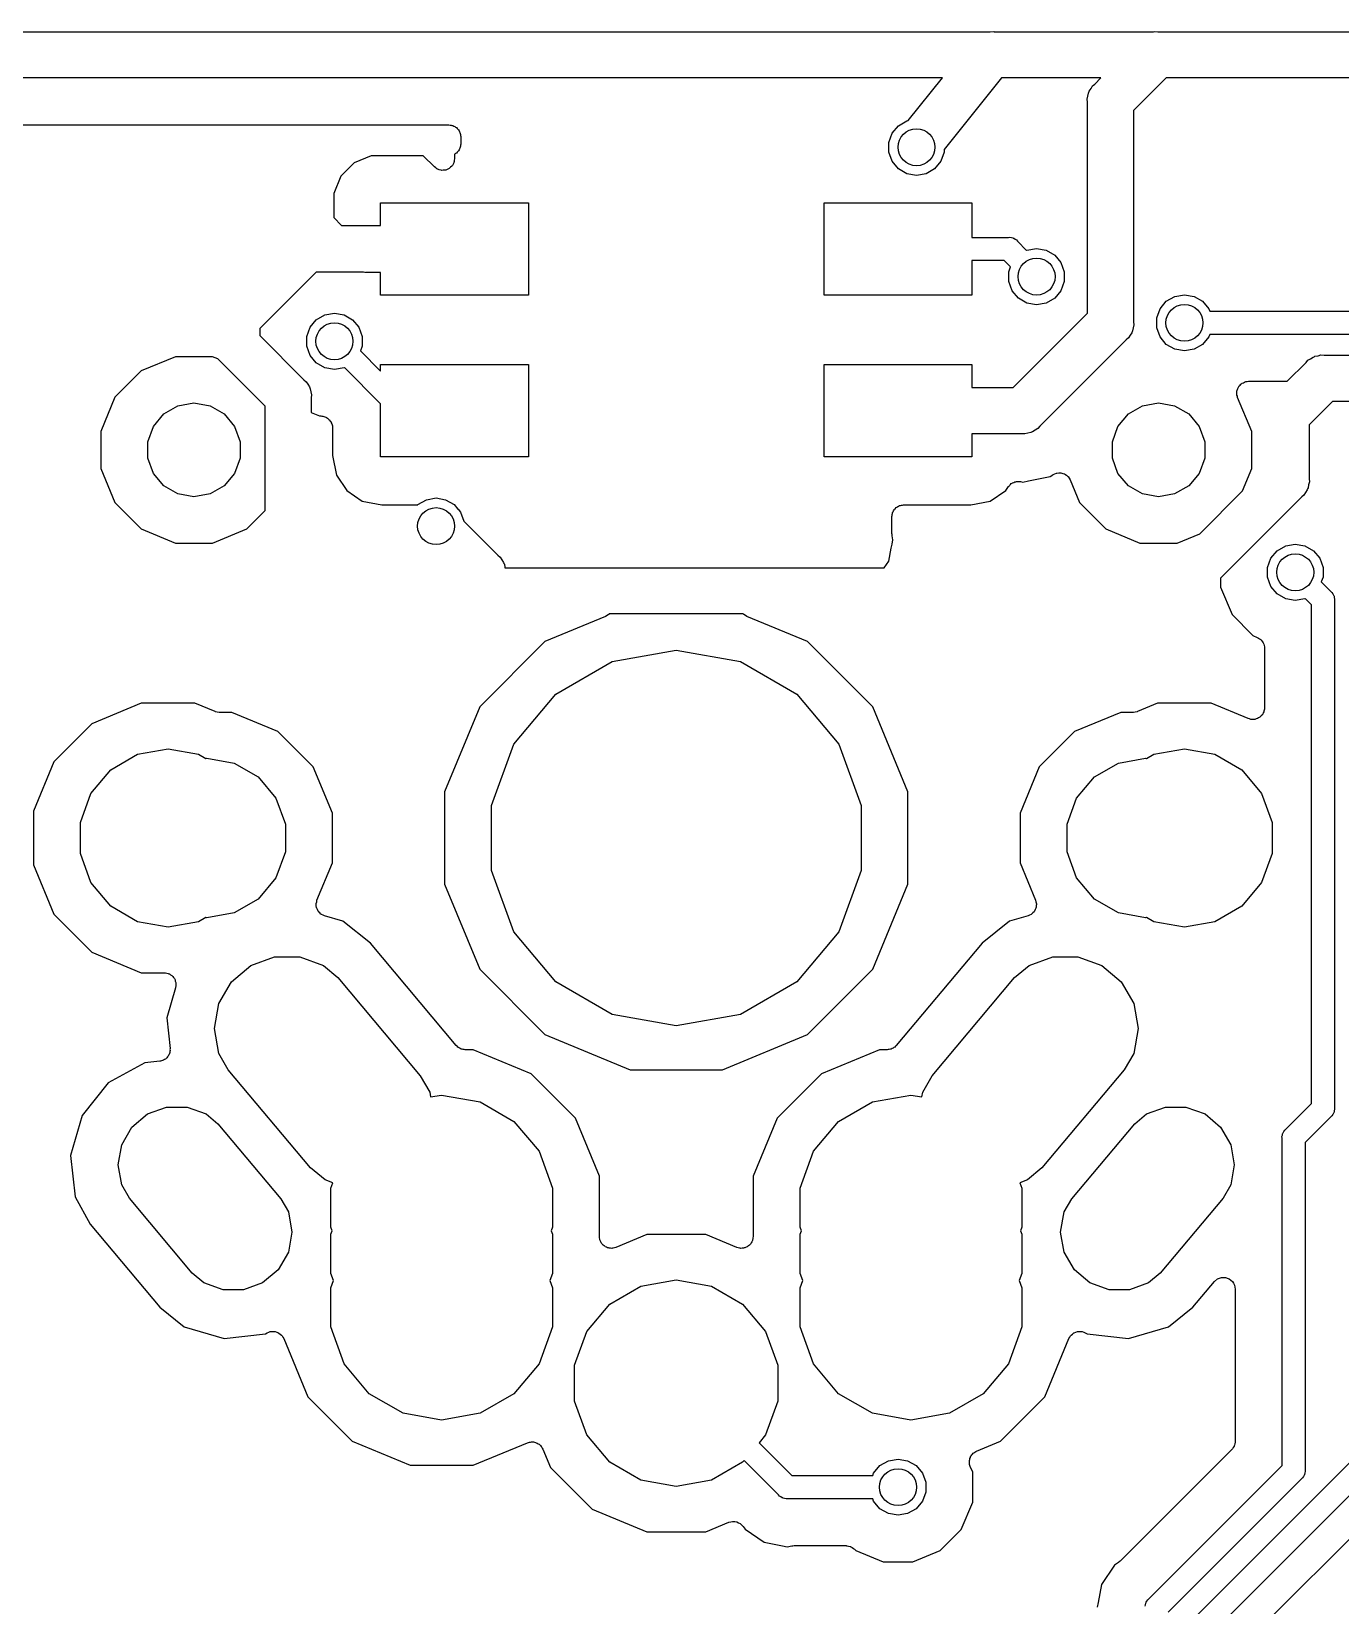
# Model space of a CAD drawing. Extents: x 61 to 194, y -153 to -61.
# Drawn here: x 139.02 to 153.19, y -80.68 to -63.65 of the extents above; entities that cross this region are included whole.
import ezdxf

# ---------------------------------------------------------------- set-up
doc = ezdxf.new("R2010")
doc.units = 0
doc.header["$MEASUREMENT"] = 0
doc.layers.add('BLACK', color=7, linetype='CONTINUOUS')

msp = doc.modelspace()

# ---------------------------------------------------------------- linework, layer by layer
at = {"layer": 'BLACK', "linetype": 'CONTINUOUS'}
for p, q in [((135.904, -63.65), (149.397, -63.65)), ((149.397, -63.65), (149.438, -63.649)), ((149.438, -63.649), (149.441, -63.65)), ((149.441, -63.65), (151.167, -63.65)), ((151.167, -63.65), (151.178, -63.6471)), ((151.178, -63.6471), (151.211, -63.65)), ((151.211, -63.65), (153.589, -63.65)), ((148.88, -64.15), (135.811, -64.15)), ((148.511, -64.6111), (148.88, -64.15)), ((149.52, -64.15), (148.9, -64.9252)), ((150.596, -64.15), (149.52, -64.15)), ((150.506, -64.2368), (150.531, -64.2155)), ((150.531, -64.2155), (150.596, -64.15)), ((151.304, -64.15), (150.95, -64.5036)), ((153.496, -64.15), (151.304, -64.15)), ((150.447, -64.3779), (150.456, -64.3458)), ((150.45, -64.4109), (150.447, -64.3779)), ((150.456, -64.3458), (150.461, -64.3132)), ((150.461, -64.3132), (150.467, -64.3035)), ((150.467, -64.3035), (150.47, -64.2927)), ((150.47, -64.2927), (150.489, -64.2655)), ((150.489, -64.2655), (150.506, -64.2368)), ((150.45, -66.6964), (150.45, -64.4109)), ((150.95, -64.5036), (150.95, -66.7891)), ((136.312, -64.658), (143.54, -64.658)), ((143.54, -64.658), (143.551, -64.6599)), ((143.551, -64.6599), (143.562, -64.6599)), ((143.562, -64.6599), (143.572, -64.6637)), ((143.572, -64.6637), (143.583, -64.6657)), ((143.583, -64.6657), (143.593, -64.6712)), ((143.593, -64.6712), (143.603, -64.675)), ((143.603, -64.675), (143.612, -64.6822)), ((143.612, -64.6822), (143.622, -64.6877)), ((143.622, -64.6877), (143.629, -64.6962)), ((143.629, -64.6962), (143.637, -64.7034)), ((143.637, -64.7034), (143.643, -64.713)), ((143.643, -64.713), (143.65, -64.7215)), ((143.65, -64.7215), (143.654, -64.7319)), ((148.336, -64.7477), (148.404, -64.6666)), ((148.404, -64.6666), (148.496, -64.6137)), ((148.496, -64.6137), (148.511, -64.6111)), ((143.654, -64.7319), (143.659, -64.7416)), ((143.659, -64.7416), (143.661, -64.7525)), ((143.661, -64.8975), (143.659, -64.9084)), ((143.661, -64.7525), (143.665, -64.7629)), ((143.665, -64.8871), (143.661, -64.8975)), ((143.665, -64.7629), (143.665, -64.7741)), ((143.665, -64.7741), (143.667, -64.785)), ((143.667, -64.865), (143.665, -64.8759)), ((143.665, -64.8759), (143.665, -64.8871)), ((143.667, -64.785), (143.667, -64.865)), ((148.3, -64.8471), (148.336, -64.7477)), ((148.3, -64.9529), (148.3, -64.8471)), ((142.699, -64.992), (142.512, -65.0693)), ((143.262, -64.992), (142.699, -64.992)), ((143.383, -65.1136), (143.262, -64.992)), ((143.592, -65.0672), (143.584, -65.0815)), ((143.593, -65.0617), (143.592, -65.0672)), ((143.596, -65.0566), (143.593, -65.0617)), ((143.597, -65.0401), (143.596, -65.0566)), ((143.6, -65.0237), (143.597, -65.0401)), ((143.603, -64.975), (143.6, -64.9763)), ((143.6, -64.9763), (143.6, -65.0237)), ((143.612, -64.9678), (143.603, -64.975)), ((143.622, -64.9623), (143.612, -64.9678)), ((143.629, -64.9538), (143.622, -64.9623)), ((143.637, -64.9466), (143.629, -64.9538)), ((143.643, -64.937), (143.637, -64.9466)), ((143.65, -64.9285), (143.643, -64.937)), ((143.654, -64.9181), (143.65, -64.9285)), ((143.659, -64.9084), (143.654, -64.9181)), ((148.336, -65.0523), (148.3, -64.9529)), ((148.404, -65.1334), (148.336, -65.0523)), ((148.864, -65.0523), (148.796, -65.1334)), ((148.9, -64.9529), (148.864, -65.0523)), ((148.9, -64.9252), (148.9, -64.9529)), ((142.369, -65.2122), (142.292, -65.399)), ((142.512, -65.0693), (142.369, -65.2122)), ((143.397, -65.1231), (143.383, -65.1136)), ((143.409, -65.1337), (143.397, -65.1231)), ((143.415, -65.1356), (143.409, -65.1337)), ((143.419, -65.1388), (143.415, -65.1356)), ((143.435, -65.1431), (143.419, -65.1388)), ((143.451, -65.1488), (143.435, -65.1431)), ((143.457, -65.1488), (143.451, -65.1488)), ((143.462, -65.1503), (143.457, -65.1488)), ((143.478, -65.1488), (143.462, -65.1503)), ((143.495, -65.1488), (143.478, -65.1488)), ((143.5, -65.1469), (143.495, -65.1488)), ((143.506, -65.1464), (143.5, -65.1469)), ((143.521, -65.1394), (143.506, -65.1464)), ((143.536, -65.1337), (143.521, -65.1394)), ((143.541, -65.1301), (143.536, -65.1337)), ((143.546, -65.1278), (143.541, -65.1301)), ((143.558, -65.116), (143.546, -65.1278)), ((143.57, -65.1054), (143.558, -65.116)), ((143.573, -65.1005), (143.57, -65.1054)), ((143.577, -65.0966), (143.573, -65.1005)), ((143.584, -65.0815), (143.577, -65.0966)), ((148.496, -65.1863), (148.404, -65.1334)), ((148.6, -65.2046), (148.496, -65.1863)), ((148.704, -65.1863), (148.6, -65.2046)), ((148.796, -65.1334), (148.704, -65.1863)), ((142.292, -65.399), (142.292, -65.6616)), ((142.8, -65.746), (142.8, -65.5)), ((142.8, -65.5), (144.4, -65.5)), ((144.4, -65.5), (144.4, -66.5)), ((147.6, -66.5), (147.6, -65.5)), ((147.6, -65.5), (149.2, -65.5)), ((149.2, -65.5), (149.2, -65.875)), ((142.292, -65.6616), (142.376, -65.746)), ((142.376, -65.746), (142.8, -65.746)), ((149.2, -65.875), (149.595, -65.875)), ((149.595, -65.875), (149.611, -65.8736)), ((149.611, -65.8736), (149.627, -65.8778)), ((149.627, -65.8778), (149.643, -65.8807)), ((149.643, -65.8807), (149.648, -65.8835)), ((149.648, -65.8835), (149.654, -65.885)), ((149.654, -65.885), (149.667, -65.8945)), ((149.667, -65.8945), (149.682, -65.9028)), ((149.682, -65.9028), (149.692, -65.9155)), ((149.692, -65.9155), (149.792, -66.0157)), ((149.792, -66.0157), (149.796, -66.0137)), ((149.796, -66.0137), (149.9, -65.9954)), ((149.9, -65.9954), (150.004, -66.0137)), ((150.004, -66.0137), (150.096, -66.0666)), ((150.096, -66.0666), (150.164, -66.1477)), ((142.104, -66.25), (141.492, -66.8616)), ((142.613, -66.25), (142.104, -66.25)), ((142.63, -66.2539), (142.613, -66.25)), ((142.633, -66.2535), (142.63, -66.2539)), ((142.636, -66.254), (142.633, -66.2535)), ((142.8, -66.254), (142.636, -66.254)), ((142.8, -66.5), (142.8, -66.254)), ((149.548, -66.125), (149.2, -66.125)), ((149.2, -66.125), (149.2, -66.5)), ((149.619, -66.1955), (149.548, -66.125)), ((149.6, -66.2471), (149.619, -66.1955)), ((149.6, -66.3529), (149.6, -66.2471)), ((150.164, -66.1477), (150.2, -66.2471)), ((150.2, -66.2471), (150.2, -66.3529)), ((149.636, -66.4523), (149.6, -66.3529)), ((150.2, -66.3529), (150.164, -66.4523)), ((144.4, -66.5), (142.8, -66.5)), ((149.2, -66.5), (147.6, -66.5)), ((149.704, -66.5334), (149.636, -66.4523)), ((149.796, -66.5863), (149.704, -66.5334)), ((149.9, -66.6046), (149.796, -66.5863)), ((150.004, -66.5863), (149.9, -66.6046)), ((150.096, -66.5334), (150.004, -66.5863)), ((150.164, -66.4523), (150.096, -66.5334)), ((151.236, -66.6477), (151.304, -66.5666)), ((151.304, -66.5666), (151.396, -66.5137)), ((151.396, -66.5137), (151.5, -66.4954)), ((151.5, -66.4954), (151.604, -66.5137)), ((151.604, -66.5137), (151.696, -66.5666)), ((151.696, -66.5666), (151.764, -66.6477)), ((142.036, -66.8477), (142.104, -66.7666)), ((142.104, -66.7666), (142.196, -66.7137)), ((142.196, -66.7137), (142.3, -66.6954)), ((142.3, -66.6954), (142.404, -66.7137)), ((142.404, -66.7137), (142.496, -66.7666)), ((142.496, -66.7666), (142.564, -66.8477)), ((149.646, -67.5), (150.45, -66.6964)), ((151.2, -66.7471), (151.236, -66.6477)), ((151.2, -66.8529), (151.2, -66.7471)), ((151.764, -66.6477), (151.774, -66.675)), ((151.774, -66.675), (158.595, -66.675)), ((141.492, -66.8616), (141.492, -66.9384)), ((141.492, -66.9384), (141.969, -67.4155)), ((142, -66.9471), (142.036, -66.8477)), ((142.564, -66.8477), (142.6, -66.9471)), ((150.911, -66.9345), (150.894, -66.9632)), ((150.93, -66.9073), (150.911, -66.9345)), ((150.933, -66.8965), (150.93, -66.9073)), ((150.939, -66.8868), (150.933, -66.8965)), ((150.944, -66.8542), (150.939, -66.8868)), ((150.953, -66.8221), (150.944, -66.8542)), ((150.95, -66.7891), (150.953, -66.8221)), ((151.236, -66.9523), (151.2, -66.8529)), ((151.774, -66.925), (151.764, -66.9523)), ((158.548, -66.925), (151.774, -66.925)), ((142, -67.0529), (142, -66.9471)), ((142.036, -67.1523), (142, -67.0529)), ((142.6, -67.0529), (142.581, -67.1045)), ((142.581, -67.1045), (142.8, -67.3232)), ((142.6, -66.9471), (142.6, -67.0529)), ((150.869, -66.9845), (149.934, -67.9191)), ((150.894, -66.9632), (150.869, -66.9845)), ((151.304, -67.0334), (151.236, -66.9523)), ((151.396, -67.0863), (151.304, -67.0334)), ((151.5, -67.1046), (151.396, -67.0863)), ((151.604, -67.0863), (151.5, -67.1046)), ((151.696, -67.0334), (151.604, -67.0863)), ((151.764, -66.9523), (151.696, -67.0334)), ((140.579, -67.167), (140.209, -67.3205)), ((140.981, -67.167), (140.579, -67.167)), ((141.037, -67.1903), (140.981, -67.167)), ((141.55, -67.7036), (141.037, -67.1903)), ((142.104, -67.2334), (142.036, -67.1523)), ((142.196, -67.2863), (142.104, -67.2334)), ((142.8, -67.3232), (142.8, -67.25)), ((142.8, -67.25), (144.4, -67.25)), ((144.4, -67.25), (144.4, -68.25)), ((147.6, -68.25), (147.6, -67.25)), ((147.6, -67.25), (149.2, -67.25)), ((149.2, -67.25), (149.2, -67.5)), ((152.613, -67.433), (152.816, -67.2309)), ((152.816, -67.2309), (152.837, -67.2055)), ((152.837, -67.2055), (152.866, -67.189)), ((152.866, -67.189), (152.893, -67.1699)), ((152.893, -67.1699), (152.904, -67.167)), ((152.904, -67.167), (152.913, -67.1615)), ((152.913, -67.1615), (152.946, -67.1557)), ((152.946, -67.1557), (152.978, -67.1471)), ((152.978, -67.1471), (153.011, -67.15)), ((153.011, -67.15), (157.989, -67.15)), ((140.209, -67.3205), (139.925, -67.604)), ((141.969, -67.4155), (141.994, -67.4368)), ((141.994, -67.4368), (142.011, -67.4655)), ((142.3, -67.3046), (142.196, -67.2863)), ((142.404, -67.2863), (142.3, -67.3046)), ((142.408, -67.2843), (142.404, -67.2863)), ((142.8, -67.6768), (142.408, -67.2843)), ((152.119, -67.4585), (152.126, -67.4529)), ((152.126, -67.4529), (152.138, -67.4476)), ((152.138, -67.4476), (152.15, -67.4407)), ((152.15, -67.4407), (152.159, -67.4392)), ((152.159, -67.4392), (152.166, -67.436)), ((152.166, -67.436), (152.18, -67.4354)), ((152.18, -67.4354), (152.194, -67.433)), ((152.194, -67.433), (152.613, -67.433)), ((139.925, -67.604), (139.772, -67.9745)), ((142.011, -67.4655), (142.03, -67.4927)), ((142.03, -67.4927), (142.033, -67.5035)), ((142.033, -67.5035), (142.039, -67.5132)), ((142.039, -67.5132), (142.044, -67.5458)), ((142.044, -67.5458), (142.053, -67.5779)), ((142.053, -67.5779), (142.05, -67.6109)), ((142.05, -67.6109), (142.05, -67.771)), ((149.2, -67.5), (149.646, -67.5)), ((152.067, -67.5655), (152.069, -67.5518)), ((152.069, -67.5737), (152.067, -67.5655)), ((152.069, -67.5379), (152.072, -67.5301)), ((152.069, -67.5518), (152.069, -67.5379)), ((152.069, -67.5821), (152.069, -67.5737)), ((152.073, -67.5951), (152.069, -67.5821)), ((152.072, -67.5301), (152.073, -67.5218)), ((152.073, -67.5218), (152.079, -67.5095)), ((152.076, -67.6086), (152.073, -67.5951)), ((152.228, -67.9745), (152.076, -67.6086)), ((152.079, -67.5095), (152.084, -67.4965)), ((152.084, -67.4965), (152.089, -67.4901)), ((152.089, -67.4901), (152.093, -67.4827)), ((152.093, -67.4827), (152.103, -67.4733)), ((152.103, -67.4733), (152.112, -67.4627)), ((152.112, -67.4627), (152.119, -67.4585)), ((140.34, -67.9211), (140.454, -67.7861)), ((140.454, -67.7861), (140.606, -67.6979)), ((140.606, -67.6979), (140.78, -67.6673)), ((140.78, -67.6673), (140.954, -67.6979)), ((140.954, -67.6979), (141.106, -67.7861)), ((141.106, -67.7861), (141.22, -67.9211)), ((141.55, -68.8305), (141.55, -67.7036)), ((142.05, -67.771), (142.139, -67.808)), ((142.8, -68.25), (142.8, -67.6768)), ((150.78, -67.9211), (150.894, -67.7861)), ((150.894, -67.7861), (151.046, -67.6979)), ((151.046, -67.6979), (151.22, -67.6673)), ((151.22, -67.6673), (151.394, -67.6979)), ((151.394, -67.6979), (151.546, -67.7861)), ((151.546, -67.7861), (151.66, -67.9211)), ((153.104, -67.65), (152.85, -67.9036)), ((155.165, -67.65), (153.104, -67.65)), ((140.28, -68.0868), (140.34, -67.9211)), ((141.22, -67.9211), (141.28, -68.0868)), ((142.139, -67.808), (142.153, -67.808)), ((142.153, -67.808), (142.163, -67.8099)), ((142.163, -67.8099), (142.175, -67.8099)), ((142.175, -67.8099), (142.185, -67.8137)), ((142.185, -67.8137), (142.196, -67.8157)), ((142.196, -67.8157), (142.206, -67.8212)), ((142.206, -67.8212), (142.216, -67.825)), ((142.216, -67.825), (142.225, -67.8322)), ((142.225, -67.8322), (142.234, -67.8377)), ((142.234, -67.8377), (142.241, -67.8462)), ((142.241, -67.8462), (142.25, -67.8534)), ((142.25, -67.8534), (142.255, -67.863)), ((142.255, -67.863), (142.263, -67.8715)), ((142.263, -67.8715), (142.266, -67.8819)), ((142.266, -67.8819), (142.272, -67.8916)), ((142.272, -67.8916), (142.274, -67.9025)), ((142.274, -67.9025), (142.278, -67.9129)), ((142.278, -67.9129), (142.278, -67.9241)), ((142.278, -67.9241), (142.28, -67.935)), ((142.28, -67.935), (142.28, -68.2375)), ((149.884, -67.9611), (149.857, -67.9801)), ((149.913, -67.9445), (149.884, -67.9611)), ((149.934, -67.9191), (149.913, -67.9445)), ((150.72, -68.0868), (150.78, -67.9211)), ((151.66, -67.9211), (151.72, -68.0868)), ((152.85, -67.9036), (152.85, -68.4891)), ((139.772, -67.9745), (139.772, -68.3755)), ((140.28, -68.2632), (140.28, -68.0868)), ((141.28, -68.0868), (141.28, -68.2632)), ((149.739, -68), (149.2, -68)), ((149.2, -68), (149.2, -68.25)), ((149.772, -68.0029), (149.739, -68)), ((149.804, -67.9943), (149.772, -68.0029)), ((149.837, -67.9885), (149.804, -67.9943)), ((149.846, -67.983), (149.837, -67.9885)), ((149.857, -67.9801), (149.846, -67.983)), ((150.72, -68.2632), (150.72, -68.0868)), ((151.72, -68.0868), (151.72, -68.2632)), ((152.228, -68.3755), (152.228, -67.9745)), ((140.34, -68.4289), (140.28, -68.2632)), ((141.28, -68.2632), (141.22, -68.4289)), ((142.28, -68.2375), (142.321, -68.4482)), ((144.4, -68.25), (142.8, -68.25)), ((149.2, -68.25), (147.6, -68.25)), ((150.78, -68.4289), (150.72, -68.2632)), ((151.72, -68.2632), (151.66, -68.4289)), ((139.772, -68.3755), (139.925, -68.746)), ((140.454, -68.5639), (140.34, -68.4289)), ((141.22, -68.4289), (141.106, -68.5639)), ((142.321, -68.4482), (142.434, -68.6162)), ((149.812, -68.5104), (150.046, -68.464)), ((150.046, -68.464), (150.076, -68.4438)), ((150.076, -68.4438), (150.077, -68.4432)), ((150.077, -68.4432), (150.078, -68.4423)), ((150.078, -68.4423), (150.097, -68.4344)), ((150.097, -68.4344), (150.116, -68.426)), ((150.116, -68.426), (150.118, -68.426)), ((150.118, -68.426), (150.119, -68.4254)), ((150.119, -68.4254), (150.14, -68.4245)), ((150.14, -68.4245), (150.16, -68.4232)), ((150.16, -68.4232), (150.162, -68.4236)), ((150.162, -68.4236), (150.163, -68.4235)), ((150.163, -68.4235), (150.183, -68.4297)), ((150.183, -68.4297), (150.203, -68.4355)), ((150.203, -68.4355), (150.204, -68.4363)), ((150.204, -68.4363), (150.205, -68.4368)), ((150.205, -68.4368), (150.222, -68.4494)), ((150.222, -68.4494), (150.238, -68.4616)), ((150.238, -68.4616), (150.239, -68.4627)), ((150.239, -68.4627), (150.24, -68.4636)), ((150.24, -68.4636), (150.251, -68.4811)), ((150.894, -68.5639), (150.78, -68.4289)), ((151.66, -68.4289), (151.546, -68.5639)), ((152.127, -68.6195), (152.228, -68.3755)), ((140.606, -68.6521), (140.454, -68.5639)), ((141.106, -68.5639), (140.954, -68.6521)), ((142.434, -68.6162), (142.602, -68.7285)), ((149.398, -68.7285), (149.566, -68.6162)), ((149.566, -68.6162), (149.596, -68.5721)), ((149.596, -68.5721), (149.602, -68.5661)), ((149.602, -68.5661), (149.606, -68.5589)), ((149.606, -68.5589), (149.617, -68.5502)), ((149.617, -68.5502), (149.626, -68.5402)), ((149.626, -68.5402), (149.634, -68.5365)), ((149.634, -68.5365), (149.64, -68.5313)), ((149.64, -68.5313), (149.653, -68.5269)), ((149.653, -68.5269), (149.666, -68.5207)), ((149.666, -68.5207), (149.674, -68.5198)), ((149.674, -68.5198), (149.682, -68.5171)), ((149.682, -68.5171), (149.696, -68.5174)), ((149.696, -68.5174), (149.71, -68.5159)), ((149.71, -68.5159), (149.718, -68.5179)), ((149.718, -68.5179), (149.726, -68.5181)), ((149.726, -68.5181), (149.75, -68.5228)), ((149.75, -68.5228), (149.812, -68.5104)), ((149.812, -68.5104), (149.812, -68.5104)), ((150.251, -68.4811), (150.263, -68.4983)), ((150.263, -68.4983), (150.263, -68.4996)), ((150.263, -68.4996), (150.264, -68.5008)), ((150.264, -68.5008), (150.365, -68.746)), ((151.046, -68.6521), (150.894, -68.5639)), ((151.546, -68.5639), (151.394, -68.6521)), ((151.665, -69.0819), (152.127, -68.6195)), ((152.811, -68.6345), (152.794, -68.6632)), ((152.83, -68.6073), (152.811, -68.6345)), ((152.833, -68.5965), (152.83, -68.6073)), ((152.839, -68.5868), (152.833, -68.5965)), ((152.844, -68.5542), (152.839, -68.5868)), ((152.853, -68.5221), (152.844, -68.5542)), ((152.85, -68.4891), (152.853, -68.5221)), ((139.925, -68.746), (140.209, -69.0295)), ((140.78, -68.6827), (140.606, -68.6521)), ((140.954, -68.6521), (140.78, -68.6827)), ((142.602, -68.7285), (142.813, -68.7704)), ((142.813, -68.7704), (143.201, -68.7704)), ((143.201, -68.7704), (143.204, -68.7666)), ((143.204, -68.7666), (143.296, -68.7137)), ((143.296, -68.7137), (143.4, -68.6954)), ((143.4, -68.6954), (143.504, -68.7137)), ((143.504, -68.7137), (143.596, -68.7666)), ((143.596, -68.7666), (143.637, -68.8152)), ((143.637, -68.8152), (143.637, -68.8158)), ((143.637, -68.8158), (143.638, -68.8167)), ((148.357, -68.8254), (148.363, -68.8158)), ((148.363, -68.8158), (148.371, -68.8087)), ((148.371, -68.8087), (148.378, -68.8002)), ((148.378, -68.8002), (148.388, -68.7946)), ((148.388, -68.7946), (148.397, -68.7875)), ((148.397, -68.7875), (148.407, -68.7837)), ((148.407, -68.7837), (148.417, -68.7781)), ((148.417, -68.7781), (148.428, -68.7762)), ((148.428, -68.7762), (148.438, -68.7724)), ((148.438, -68.7724), (148.449, -68.7724)), ((148.449, -68.7724), (148.46, -68.7704)), ((148.46, -68.7704), (149.187, -68.7704)), ((149.187, -68.7704), (149.398, -68.7285)), ((150.365, -68.746), (150.649, -69.0295)), ((151.22, -68.6827), (151.046, -68.6521)), ((151.394, -68.6521), (151.22, -68.6827)), ((152.769, -68.6845), (151.892, -69.5616)), ((152.794, -68.6632), (152.769, -68.6845)), ((141.351, -69.0295), (141.55, -68.8305)), ((143.638, -68.8167), (143.664, -68.8477)), ((143.664, -68.8477), (143.7, -68.9461)), ((143.7, -68.9461), (144.069, -69.3155)), ((148.333, -68.8974), (148.335, -68.8865)), ((148.333, -69.0801), (148.333, -68.8974)), ((148.335, -68.8754), (148.339, -68.8649)), ((148.335, -68.8865), (148.335, -68.8754)), ((148.339, -68.8649), (148.341, -68.854)), ((148.341, -68.854), (148.346, -68.8444)), ((148.346, -68.8444), (148.35, -68.8339)), ((148.35, -68.8339), (148.357, -68.8254)), ((140.209, -69.0295), (140.579, -69.183)), ((140.981, -69.183), (141.351, -69.0295)), ((148.335, -69.0924), (148.333, -69.0801)), ((148.335, -69.1048), (148.335, -69.0924)), ((148.344, -69.15), (148.335, -69.1048)), ((148.335, -69.1951), (148.344, -69.15)), ((150.649, -69.0295), (151.019, -69.183)), ((151.421, -69.183), (151.665, -69.0819)), ((140.579, -69.183), (140.981, -69.183)), ((144.069, -69.3155), (144.094, -69.3368)), ((148.299, -69.3775), (148.327, -69.2394)), ((148.327, -69.2394), (148.335, -69.1952)), ((148.327, -69.2394), (148.327, -69.2394)), ((148.335, -69.1952), (148.335, -69.1951)), ((151.019, -69.183), (151.421, -69.183)), ((152.436, -69.3477), (152.504, -69.2666)), ((152.504, -69.2666), (152.596, -69.2137)), ((152.596, -69.2137), (152.7, -69.1954)), ((152.7, -69.1954), (152.804, -69.2137)), ((152.804, -69.2137), (152.896, -69.2666)), ((152.896, -69.2666), (152.964, -69.3477)), ((144.094, -69.3368), (144.111, -69.3655)), ((144.111, -69.3655), (144.13, -69.3927)), ((144.13, -69.3927), (144.133, -69.4035)), ((144.133, -69.4035), (144.139, -69.4132)), ((144.139, -69.4132), (144.144, -69.4458)), ((144.144, -69.4458), (144.145, -69.45)), ((144.145, -69.45), (148.251, -69.45)), ((148.251, -69.45), (148.299, -69.3775)), ((152.4, -69.4471), (152.436, -69.3477)), ((152.4, -69.5529), (152.4, -69.4471)), ((152.964, -69.3477), (153, -69.4471)), ((153, -69.4471), (153, -69.5529)), ((151.892, -69.5616), (151.892, -69.6607)), ((151.892, -69.6607), (152.015, -69.9577)), ((152.436, -69.6523), (152.4, -69.5529)), ((152.504, -69.7334), (152.436, -69.6523)), ((153, -69.5529), (152.981, -69.6045)), ((152.981, -69.6045), (153.085, -69.7078)), ((152.596, -69.7863), (152.504, -69.7334)), ((152.7, -69.8046), (152.596, -69.7863)), ((152.804, -69.7863), (152.7, -69.8046)), ((152.808, -69.7843), (152.804, -69.7863)), ((152.875, -69.8518), (152.808, -69.7843)), ((153.085, -69.7078), (153.097, -69.7184)), ((153.097, -69.7184), (153.106, -69.7328)), ((153.106, -69.7328), (153.115, -69.7464)), ((153.115, -69.7464), (153.116, -69.7518)), ((153.116, -69.7518), (153.119, -69.7566)), ((153.119, -69.7566), (153.122, -69.7729)), ((153.122, -69.7729), (153.126, -69.7889)), ((153.126, -69.7889), (153.125, -69.8054)), ((153.125, -69.8054), (153.125, -75.2946)), ((145.235, -69.9773), (144.579, -70.2488)), ((145.251, -69.967), (145.235, -69.9773)), ((145.268, -69.9573), (145.251, -69.967)), ((145.27, -69.9551), (145.268, -69.9573)), ((145.272, -69.9536), (145.27, -69.9551)), ((145.275, -69.95), (145.272, -69.9536)), ((146.725, -69.95), (145.275, -69.95)), ((146.728, -69.9536), (146.725, -69.95)), ((146.73, -69.9551), (146.728, -69.9536)), ((146.732, -69.9573), (146.73, -69.9551)), ((146.749, -69.967), (146.732, -69.9573)), ((146.765, -69.9773), (146.749, -69.967)), ((147.421, -70.2488), (146.765, -69.9773)), ((152.015, -69.9577), (152.242, -70.185)), ((152.875, -75.2482), (152.875, -69.8518)), ((144.579, -70.2488), (143.874, -70.9543)), ((145.305, -70.4666), (146, -70.3441)), ((146, -70.3441), (146.695, -70.4666)), ((148.126, -70.9543), (147.421, -70.2488)), ((152.242, -70.185), (152.289, -70.2042)), ((152.289, -70.2042), (152.296, -70.2087)), ((152.296, -70.2087), (152.303, -70.2115)), ((152.303, -70.2115), (152.314, -70.2204)), ((152.314, -70.2204), (152.326, -70.2279)), ((152.326, -70.2279), (152.331, -70.2345)), ((152.331, -70.2345), (152.337, -70.2399)), ((152.337, -70.2399), (152.344, -70.2519)), ((152.344, -70.2519), (152.353, -70.2629)), ((152.353, -70.2629), (152.355, -70.2708)), ((152.355, -70.2708), (152.359, -70.2781)), ((152.359, -70.2781), (152.362, -70.2917)), ((152.362, -70.2917), (152.366, -70.3049)), ((152.366, -70.3049), (152.366, -70.3133)), ((152.366, -70.3133), (152.367, -70.3215)), ((152.367, -70.3215), (152.367, -70.9659)), ((144.695, -70.8193), (145.305, -70.4666)), ((146.695, -70.4666), (147.305, -70.8193)), ((144.241, -71.3596), (144.695, -70.8193)), ((147.305, -70.8193), (147.759, -71.3596)), ((140.21, -70.917), (139.674, -71.139)), ((140.79, -70.917), (140.21, -70.917)), ((141.008, -71.0073), (140.79, -70.917)), ((141.011, -71.0079), (141.008, -71.0073)), ((141.013, -71.0093), (141.011, -71.0079)), ((141.032, -71.0127), (141.013, -71.0093)), ((141.051, -71.0169), (141.032, -71.0127)), ((141.054, -71.0165), (141.051, -71.0169)), ((141.057, -71.017), (141.054, -71.0165)), ((141.19, -71.017), (141.057, -71.017)), ((141.689, -71.2237), (141.19, -71.017)), ((143.874, -70.9543), (143.492, -71.8761)), ((148.508, -71.8761), (148.126, -70.9543)), ((150.81, -71.017), (150.311, -71.2237)), ((150.943, -71.017), (150.81, -71.017)), ((150.946, -71.0165), (150.943, -71.017)), ((150.949, -71.0169), (150.946, -71.0165)), ((150.968, -71.0127), (150.949, -71.0169)), ((150.987, -71.0093), (150.968, -71.0127)), ((150.989, -71.0079), (150.987, -71.0093)), ((150.992, -71.0073), (150.989, -71.0079)), ((151.21, -70.917), (150.992, -71.0073)), ((151.79, -70.917), (151.21, -70.917)), ((152.191, -71.0833), (151.79, -70.917)), ((152.352, -71.0214), (152.347, -71.0342)), ((152.359, -71.0094), (152.352, -71.0214)), ((152.361, -71.0011), (152.359, -71.0094)), ((152.364, -70.9934), (152.361, -71.0011)), ((152.365, -70.9796), (152.364, -70.9934)), ((152.367, -70.9659), (152.365, -70.9796)), ((139.674, -71.139), (139.264, -71.5491)), ((152.205, -71.0863), (152.191, -71.0833)), ((152.218, -71.091), (152.205, -71.0863)), ((152.226, -71.091), (152.218, -71.091)), ((152.234, -71.0928), (152.226, -71.091)), ((152.248, -71.091), (152.234, -71.0928)), ((152.262, -71.091), (152.248, -71.091)), ((152.27, -71.0881), (152.262, -71.091)), ((152.278, -71.087), (152.27, -71.0881)), ((152.29, -71.0807), (152.278, -71.087)), ((152.303, -71.0759), (152.29, -71.0807)), ((152.31, -71.0705), (152.303, -71.0759)), ((152.317, -71.0667), (152.31, -71.0705)), ((152.327, -71.0565), (152.317, -71.0667)), ((152.337, -71.0476), (152.327, -71.0565)), ((152.341, -71.0403), (152.337, -71.0476)), ((152.347, -71.0342), (152.341, -71.0403)), ((142.071, -71.6058), (141.689, -71.2237)), ((144, -72.0223), (144.241, -71.3596)), ((147.759, -71.3596), (148, -72.0223)), ((150.311, -71.2237), (149.929, -71.6058)), ((139.88, -71.636), (140.17, -71.4685)), ((140.17, -71.4685), (140.5, -71.4103)), ((140.5, -71.4103), (140.83, -71.4685)), ((140.83, -71.4685), (140.909, -71.5139)), ((140.909, -71.5139), (140.92, -71.5119)), ((140.92, -71.5119), (141.215, -71.5639)), ((150.785, -71.5639), (151.08, -71.5119)), ((151.08, -71.5119), (151.091, -71.5139)), ((151.091, -71.5139), (151.17, -71.4685)), ((151.17, -71.4685), (151.5, -71.4103)), ((151.5, -71.4103), (151.83, -71.4685)), ((151.83, -71.4685), (152.12, -71.636)), ((139.264, -71.5491), (139.042, -72.085)), ((139.665, -71.8927), (139.88, -71.636)), ((141.215, -71.5639), (141.475, -71.7138)), ((142.278, -72.1049), (142.071, -71.6058)), ((149.929, -71.6058), (149.722, -72.1049)), ((150.525, -71.7138), (150.785, -71.5639)), ((152.12, -71.636), (152.335, -71.8927)), ((141.475, -71.7138), (141.667, -71.9434)), ((143.492, -71.8761), (143.492, -72.8739)), ((148.508, -72.8739), (148.508, -71.8761)), ((150.333, -71.9434), (150.525, -71.7138)), ((139.55, -72.2075), (139.665, -71.8927)), ((141.667, -71.9434), (141.77, -72.2251)), ((144, -72.7277), (144, -72.0223)), ((148, -72.0223), (148, -72.7277)), ((150.23, -72.2251), (150.333, -71.9434)), ((152.335, -71.8927), (152.45, -72.2075)), ((139.042, -72.085), (139.042, -72.665)), ((139.55, -72.5425), (139.55, -72.2075)), ((142.278, -72.6451), (142.278, -72.1049)), ((149.722, -72.1049), (149.722, -72.6451)), ((152.45, -72.2075), (152.45, -72.5425)), ((141.77, -72.2251), (141.77, -72.5249)), ((150.23, -72.5249), (150.23, -72.2251)), ((139.665, -72.8573), (139.55, -72.5425)), ((141.77, -72.5249), (141.667, -72.8066)), ((150.333, -72.8066), (150.23, -72.5249)), ((152.45, -72.5425), (152.335, -72.8573)), ((139.042, -72.665), (139.264, -73.2009)), ((142.111, -73.0473), (142.278, -72.6451)), ((144.241, -73.3904), (144, -72.7277)), ((148, -72.7277), (147.759, -73.3904)), ((149.722, -72.6451), (149.889, -73.0473)), ((139.88, -73.114), (139.665, -72.8573)), ((141.667, -72.8066), (141.475, -73.0362)), ((143.492, -72.8739), (143.874, -73.7957)), ((148.126, -73.7957), (148.508, -72.8739)), ((150.525, -73.0362), (150.333, -72.8066)), ((152.335, -72.8573), (152.12, -73.114)), ((141.475, -73.0362), (141.215, -73.1861)), ((142.102, -73.0821), (142.108, -73.0649)), ((142.108, -73.0649), (142.111, -73.0473)), ((149.889, -73.0473), (149.892, -73.0649)), ((149.892, -73.0649), (149.898, -73.0821)), ((150.785, -73.1861), (150.525, -73.0362)), ((139.264, -73.2009), (139.674, -73.611)), ((140.17, -73.2815), (139.88, -73.114)), ((140.909, -73.2361), (140.83, -73.2815)), ((140.92, -73.2381), (140.909, -73.2361)), ((141.215, -73.1861), (140.92, -73.2381)), ((142.103, -73.0863), (142.102, -73.0821)), ((142.102, -73.0904), (142.103, -73.0863)), ((142.104, -73.1082), (142.102, -73.0904)), ((142.105, -73.1261), (142.104, -73.1082)), ((142.107, -73.13), (142.105, -73.1261)), ((142.108, -73.1341), (142.107, -73.13)), ((142.116, -73.15), (142.108, -73.1341)), ((142.123, -73.1665), (142.116, -73.15)), ((142.126, -73.1695), (142.123, -73.1665)), ((142.128, -73.1732), (142.126, -73.1695)), ((142.141, -73.1854), (142.128, -73.1732)), ((142.154, -73.1984), (142.141, -73.1854)), ((142.157, -73.2002), (142.154, -73.1984)), ((142.16, -73.203), (142.157, -73.2002)), ((142.177, -73.2099), (142.16, -73.203)), ((142.193, -73.2179), (142.177, -73.2099)), ((142.392, -73.2759), (142.193, -73.2179)), ((149.807, -73.2179), (149.608, -73.2759)), ((149.823, -73.2099), (149.807, -73.2179)), ((149.84, -73.203), (149.823, -73.2099)), ((149.843, -73.2002), (149.84, -73.203)), ((149.846, -73.1984), (149.843, -73.2002)), ((149.859, -73.1854), (149.846, -73.1984)), ((149.872, -73.1732), (149.859, -73.1854)), ((149.874, -73.1695), (149.872, -73.1732)), ((149.877, -73.1665), (149.874, -73.1695)), ((149.884, -73.15), (149.877, -73.1665)), ((149.892, -73.1341), (149.884, -73.15)), ((149.893, -73.13), (149.892, -73.1341)), ((149.895, -73.1261), (149.893, -73.13)), ((149.896, -73.1082), (149.895, -73.1261)), ((149.898, -73.0904), (149.896, -73.1082)), ((149.898, -73.0821), (149.897, -73.0863)), ((149.897, -73.0863), (149.898, -73.0904)), ((151.08, -73.2381), (150.785, -73.1861)), ((151.091, -73.2361), (151.08, -73.2381)), ((151.17, -73.2815), (151.091, -73.2361)), ((152.12, -73.114), (151.83, -73.2815)), ((140.5, -73.3397), (140.17, -73.2815)), ((140.83, -73.2815), (140.5, -73.3397)), ((142.69, -73.5147), (142.392, -73.2759)), ((144.695, -73.9307), (144.241, -73.3904)), ((147.759, -73.3904), (147.305, -73.9307)), ((149.608, -73.2759), (149.31, -73.5147)), ((151.5, -73.3397), (151.17, -73.2815)), ((151.83, -73.2815), (151.5, -73.3397)), ((143.619, -74.6216), (142.69, -73.5147)), ((149.31, -73.5147), (148.381, -74.6216)), ((139.674, -73.611), (140.21, -73.833)), ((141.185, -73.9304), (141.395, -73.7547)), ((141.395, -73.7547), (141.652, -73.6612)), ((141.652, -73.6612), (141.925, -73.6612)), ((141.925, -73.6612), (142.182, -73.7547)), ((142.182, -73.7547), (142.338, -73.8861)), ((149.662, -73.8861), (149.818, -73.7547)), ((149.818, -73.7547), (150.075, -73.6612)), ((150.075, -73.6612), (150.348, -73.6612)), ((150.348, -73.6612), (150.605, -73.7547)), ((150.605, -73.7547), (150.815, -73.9304)), ((140.21, -73.833), (140.458, -73.833)), ((140.458, -73.833), (140.465, -73.8342)), ((140.465, -73.8342), (140.472, -73.8338)), ((140.472, -73.8338), (140.487, -73.838)), ((140.487, -73.838), (140.502, -73.8407)), ((140.502, -73.8407), (140.508, -73.8441)), ((140.508, -73.8441), (140.515, -73.8461)), ((140.515, -73.8461), (140.527, -73.8551)), ((140.527, -73.8551), (140.54, -73.8627)), ((140.54, -73.8627), (140.545, -73.8681)), ((140.545, -73.8681), (140.55, -73.8722)), ((140.55, -73.8722), (140.559, -73.8848)), ((140.559, -73.8848), (140.568, -73.8965)), ((140.568, -73.8965), (140.571, -73.9031)), ((140.571, -73.9031), (140.575, -73.9089)), ((140.575, -73.9089), (140.578, -73.9236)), ((140.578, -73.9236), (140.583, -73.9379)), ((142.338, -73.8861), (143.229, -74.9476)), ((143.874, -73.7957), (144.579, -74.5012)), ((147.421, -74.5012), (148.126, -73.7957)), ((148.771, -74.9476), (149.662, -73.8861)), ((140.58, -73.9955), (140.485, -74.3222)), ((140.581, -73.9886), (140.58, -73.9955)), ((140.583, -73.9821), (140.581, -73.9886)), ((140.583, -73.9379), (140.583, -73.9449)), ((140.583, -73.9449), (140.585, -73.9517)), ((140.585, -73.9517), (140.583, -73.9668)), ((140.583, -73.9668), (140.583, -73.9821)), ((141.049, -74.1671), (141.185, -73.9304)), ((145.305, -74.2834), (144.695, -73.9307)), ((147.305, -73.9307), (146.695, -74.2834)), ((150.815, -73.9304), (150.951, -74.1671)), ((141.001, -74.4362), (141.049, -74.1671)), ((150.951, -74.1671), (150.999, -74.4362)), ((140.485, -74.3222), (140.521, -74.6516)), ((141.049, -74.7054), (141.001, -74.4362)), ((146, -74.4059), (145.305, -74.2834)), ((146.695, -74.2834), (146, -74.4059)), ((150.999, -74.4362), (150.951, -74.7054)), ((144.579, -74.5012), (145.501, -74.883)), ((146.499, -74.883), (147.421, -74.5012)), ((140.46, -74.7728), (140.451, -74.7794)), ((140.47, -74.7679), (140.46, -74.7728)), ((140.478, -74.7599), (140.47, -74.7679)), ((140.487, -74.7533), (140.478, -74.7599)), ((140.493, -74.7441), (140.487, -74.7533)), ((140.501, -74.736), (140.493, -74.7441)), ((140.505, -74.7259), (140.501, -74.736)), ((140.511, -74.7166), (140.505, -74.7259)), ((140.514, -74.7058), (140.511, -74.7166)), ((140.518, -74.6957), (140.514, -74.7058)), ((140.519, -74.6846), (140.518, -74.6957)), ((140.522, -74.6738), (140.519, -74.6846)), ((140.521, -74.6516), (140.52, -74.6627)), ((140.52, -74.6627), (140.522, -74.6738)), ((141.151, -74.8824), (141.049, -74.7054)), ((143.627, -74.6288), (143.619, -74.6216)), ((143.634, -74.6373), (143.627, -74.6288)), ((143.644, -74.6428), (143.634, -74.6373)), ((143.652, -74.65), (143.644, -74.6428)), ((143.663, -74.6538), (143.652, -74.65)), ((143.673, -74.6593), (143.663, -74.6538)), ((143.683, -74.6613), (143.673, -74.6593)), ((143.694, -74.6651), (143.683, -74.6613)), ((143.705, -74.6651), (143.694, -74.6651)), ((143.716, -74.667), (143.705, -74.6651)), ((143.8, -74.667), (143.716, -74.667)), ((144.428, -74.927), (143.8, -74.667)), ((148.2, -74.667), (147.572, -74.927)), ((148.284, -74.667), (148.2, -74.667)), ((148.295, -74.6651), (148.284, -74.667)), ((148.306, -74.6651), (148.295, -74.6651)), ((148.317, -74.6613), (148.306, -74.6651)), ((148.327, -74.6593), (148.317, -74.6613)), ((148.337, -74.6538), (148.327, -74.6593)), ((148.348, -74.65), (148.337, -74.6538)), ((148.356, -74.6428), (148.348, -74.65)), ((148.366, -74.6373), (148.356, -74.6428)), ((148.373, -74.6288), (148.366, -74.6373)), ((148.381, -74.6216), (148.373, -74.6288)), ((150.951, -74.7054), (150.849, -74.8824)), ((140.247, -74.8094), (139.852, -75.0262)), ((140.409, -74.7917), (140.247, -74.8094)), ((140.419, -74.7886), (140.409, -74.7917)), ((140.43, -74.7874), (140.419, -74.7886)), ((140.44, -74.7825), (140.43, -74.7874)), ((140.451, -74.7794), (140.44, -74.7825)), ((142.042, -75.9439), (141.151, -74.8824)), ((143.229, -74.9476), (143.331, -75.1246)), ((144.908, -75.4075), (144.428, -74.927)), ((145.501, -74.883), (146.499, -74.883)), ((147.572, -74.927), (147.092, -75.4075)), ((148.669, -75.1246), (148.771, -74.9476)), ((150.849, -74.8824), (149.958, -75.9439)), ((139.852, -75.0262), (139.57, -75.3777)), ((140.277, -75.3615), (140.484, -75.2861)), ((140.484, -75.2861), (140.705, -75.2861)), ((140.705, -75.2861), (140.912, -75.3615)), ((143.331, -75.1246), (143.341, -75.1775)), ((143.341, -75.1775), (143.46, -75.1565)), ((143.46, -75.1565), (143.877, -75.23)), ((143.877, -75.23), (144.243, -75.4416)), ((147.757, -75.4416), (148.123, -75.23)), ((148.123, -75.23), (148.54, -75.1565)), ((148.54, -75.1565), (148.659, -75.1775)), ((148.659, -75.1775), (148.669, -75.1246)), ((151.088, -75.3615), (151.295, -75.2861)), ((151.295, -75.2861), (151.516, -75.2861)), ((151.516, -75.2861), (151.723, -75.3615)), ((152.597, -75.5259), (152.875, -75.2482)), ((139.57, -75.3777), (139.444, -75.8104)), ((140.109, -75.5032), (140.277, -75.3615)), ((140.912, -75.3615), (141.038, -75.4675)), ((144.243, -75.4416), (144.515, -75.7657)), ((145.168, -76.0353), (144.908, -75.4075)), ((147.092, -75.4075), (146.832, -76.0353)), ((147.485, -75.7657), (147.757, -75.4416)), ((150.962, -75.4675), (151.088, -75.3615)), ((151.723, -75.3615), (151.891, -75.5032)), ((153.085, -75.3922), (152.807, -75.67)), ((153.097, -75.3816), (153.085, -75.3922)), ((153.106, -75.3672), (153.097, -75.3816)), ((153.115, -75.3536), (153.106, -75.3672)), ((153.116, -75.3482), (153.115, -75.3536)), ((153.119, -75.3434), (153.116, -75.3482)), ((153.122, -75.3271), (153.119, -75.3434)), ((153.126, -75.3111), (153.122, -75.3271)), ((153.125, -75.2946), (153.126, -75.3111)), ((139.998, -75.6941), (140.109, -75.5032)), ((141.038, -75.4675), (141.719, -76.279)), ((150.281, -76.279), (150.962, -75.4675)), ((151.891, -75.5032), (152.002, -75.6941)), ((152.555, -75.6071), (152.56, -75.5911)), ((152.557, -75.6236), (152.555, -75.6071)), ((152.557, -79.1664), (152.557, -75.6236)), ((152.56, -75.5911), (152.563, -75.5748)), ((152.563, -75.5748), (152.565, -75.5699)), ((152.565, -75.5699), (152.567, -75.5646)), ((152.567, -75.5646), (152.576, -75.551)), ((152.576, -75.551), (152.585, -75.5366)), ((152.585, -75.5366), (152.597, -75.5259)), ((139.96, -75.9111), (139.998, -75.6941)), ((144.515, -75.7657), (144.66, -76.1634)), ((147.34, -76.1634), (147.485, -75.7657)), ((152.002, -75.6941), (152.04, -75.9111)), ((152.807, -75.67), (152.807, -79.2128)), ((139.444, -75.8104), (139.493, -76.2585)), ((139.998, -76.1282), (139.96, -75.9111)), ((142.198, -76.0753), (142.042, -75.9439)), ((149.958, -75.9439), (149.802, -76.0753)), ((152.04, -75.9111), (152.002, -76.1282)), ((140.081, -76.271), (139.998, -76.1282)), ((142.281, -76.1054), (142.198, -76.0753)), ((142.26, -76.1634), (142.281, -76.1054)), ((145.168, -76.6891), (145.168, -76.0353)), ((146.832, -76.0353), (146.832, -76.6891)), ((149.802, -76.0753), (149.719, -76.1054)), ((149.719, -76.1054), (149.74, -76.1634)), ((152.002, -76.1282), (151.919, -76.271)), ((139.493, -76.2585), (139.655, -76.5539)), ((140.762, -77.0825), (140.081, -76.271)), ((141.719, -76.279), (141.802, -76.4218)), ((142.26, -76.5866), (142.26, -76.1634)), ((144.66, -76.1634), (144.66, -76.5866)), ((147.34, -76.5866), (147.34, -76.1634)), ((149.74, -76.1634), (149.74, -76.5866)), ((150.198, -76.4218), (150.281, -76.279)), ((151.919, -76.271), (151.238, -77.0825)), ((141.802, -76.4218), (141.84, -76.6389)), ((150.16, -76.6389), (150.198, -76.4218)), ((139.655, -76.5539), (140.409, -77.4526)), ((141.84, -76.6389), (141.802, -76.8559)), ((142.274, -76.625), (142.26, -76.5866)), ((142.26, -76.6634), (142.274, -76.625)), ((144.66, -76.5866), (144.646, -76.625)), ((144.646, -76.625), (144.66, -76.6634)), ((147.354, -76.625), (147.34, -76.5866)), ((147.34, -76.6634), (147.354, -76.625)), ((149.74, -76.5866), (149.726, -76.625)), ((149.726, -76.625), (149.74, -76.6634)), ((150.198, -76.8559), (150.16, -76.6389)), ((142.26, -77.0866), (142.26, -76.6634)), ((144.66, -76.6634), (144.66, -77.0866)), ((145.17, -76.7027), (145.168, -76.6891)), ((145.171, -76.7166), (145.17, -76.7027)), ((145.174, -76.7243), (145.171, -76.7166)), ((145.176, -76.7325), (145.174, -76.7243)), ((145.183, -76.7445), (145.176, -76.7325)), ((145.188, -76.7573), (145.183, -76.7445)), ((145.194, -76.7635), (145.188, -76.7573)), ((145.198, -76.7707), (145.194, -76.7635)), ((145.208, -76.7796), (145.198, -76.7707)), ((145.218, -76.7898), (145.208, -76.7796)), ((145.225, -76.7937), (145.218, -76.7898)), ((145.231, -76.7991), (145.225, -76.7937)), ((145.245, -76.8038), (145.231, -76.7991)), ((145.257, -76.8102), (145.245, -76.8038)), ((145.265, -76.8113), (145.257, -76.8102)), ((145.273, -76.8141), (145.265, -76.8113)), ((145.287, -76.8141), (145.273, -76.8141)), ((145.301, -76.8159), (145.287, -76.8141)), ((145.309, -76.8141), (145.301, -76.8159)), ((145.317, -76.8141), (145.309, -76.8141)), ((145.33, -76.8094), (145.317, -76.8141)), ((145.344, -76.8064), (145.33, -76.8094)), ((145.68, -76.667), (145.344, -76.8064)), ((146.32, -76.667), (145.68, -76.667)), ((146.656, -76.8064), (146.32, -76.667)), ((146.67, -76.8094), (146.656, -76.8064)), ((146.683, -76.8141), (146.67, -76.8094)), ((146.691, -76.8141), (146.683, -76.8141)), ((146.699, -76.8159), (146.691, -76.8141)), ((146.713, -76.8141), (146.699, -76.8159)), ((146.727, -76.8141), (146.713, -76.8141)), ((146.735, -76.8113), (146.727, -76.8141)), ((146.743, -76.8102), (146.735, -76.8113)), ((146.755, -76.8038), (146.743, -76.8102)), ((146.768, -76.7991), (146.755, -76.8038)), ((146.775, -76.7937), (146.768, -76.7991)), ((146.782, -76.7898), (146.775, -76.7937)), ((146.792, -76.7796), (146.782, -76.7898)), ((146.802, -76.7707), (146.792, -76.7796)), ((146.806, -76.7635), (146.802, -76.7707)), ((146.812, -76.7573), (146.806, -76.7635)), ((146.817, -76.7445), (146.812, -76.7573)), ((146.824, -76.7325), (146.817, -76.7445)), ((146.826, -76.7243), (146.824, -76.7325)), ((146.829, -76.7166), (146.826, -76.7243)), ((146.83, -76.7027), (146.829, -76.7166)), ((146.832, -76.6891), (146.83, -76.7027)), ((147.34, -77.0866), (147.34, -76.6634)), ((149.74, -76.6634), (149.74, -77.0866)), ((141.802, -76.8559), (141.691, -77.0468)), ((150.309, -77.0468), (150.198, -76.8559)), ((140.888, -77.1885), (140.762, -77.0825)), ((141.691, -77.0468), (141.523, -77.1885)), ((142.289, -77.165), (142.26, -77.0866)), ((144.66, -77.0866), (144.631, -77.165)), ((145.618, -77.2254), (146, -77.158)), ((146, -77.158), (146.382, -77.2254)), ((147.369, -77.165), (147.34, -77.0866)), ((149.74, -77.0866), (149.711, -77.165)), ((150.477, -77.1885), (150.309, -77.0468)), ((151.238, -77.0825), (151.112, -77.1885)), ((151.825, -77.1742), (151.858, -77.1458)), ((151.858, -77.1458), (151.9, -77.1308)), ((151.9, -77.1308), (151.944, -77.1308)), ((151.944, -77.1308), (151.974, -77.1418)), ((151.974, -77.1418), (151.985, -77.1458)), ((151.985, -77.1458), (152.019, -77.1742)), ((141.095, -77.2639), (140.888, -77.1885)), ((141.316, -77.2639), (141.095, -77.2639)), ((141.523, -77.1885), (141.316, -77.2639)), ((142.26, -77.2434), (142.289, -77.165)), ((142.26, -77.6666), (142.26, -77.2434)), ((144.631, -77.165), (144.66, -77.2434)), ((144.66, -77.2434), (144.66, -77.6666)), ((145.282, -77.4194), (145.618, -77.2254)), ((146.382, -77.2254), (146.718, -77.4194)), ((147.34, -77.2434), (147.369, -77.165)), ((147.34, -77.6666), (147.34, -77.2434)), ((149.711, -77.165), (149.74, -77.2434)), ((149.74, -77.2434), (149.74, -77.6666)), ((150.684, -77.2639), (150.477, -77.1885)), ((150.905, -77.2639), (150.684, -77.2639)), ((151.112, -77.1885), (150.905, -77.2639)), ((151.591, -77.4526), (151.825, -77.1742)), ((152.019, -77.1742), (152.03, -77.1929)), ((152.03, -77.1929), (152.041, -77.2124)), ((152.041, -77.2124), (152.049, -77.2558)), ((152.049, -77.2558), (152.049, -78.9034)), ((140.409, -77.4526), (140.672, -77.6635)), ((145.033, -77.7165), (145.282, -77.4194)), ((146.718, -77.4194), (146.967, -77.7165)), ((151.328, -77.6635), (151.591, -77.4526)), ((140.672, -77.6635), (141.105, -77.7897)), ((142.405, -78.0643), (142.26, -77.6666)), ((144.66, -77.6666), (144.515, -78.0643)), ((147.485, -78.0643), (147.34, -77.6666)), ((149.74, -77.6666), (149.595, -78.0643)), ((150.895, -77.7897), (151.328, -77.6635)), ((141.105, -77.7897), (141.553, -77.7406)), ((141.553, -77.7406), (141.573, -77.7297)), ((141.573, -77.7297), (141.59, -77.7239)), ((141.59, -77.7239), (141.606, -77.717)), ((141.606, -77.717), (141.61, -77.7168)), ((141.61, -77.7168), (141.614, -77.7155)), ((141.614, -77.7155), (141.632, -77.7159)), ((141.632, -77.7159), (141.65, -77.7151)), ((141.65, -77.7151), (141.654, -77.7164)), ((141.654, -77.7164), (141.658, -77.7165)), ((141.658, -77.7165), (141.675, -77.723)), ((141.675, -77.723), (141.692, -77.7284)), ((141.692, -77.7284), (141.696, -77.7309)), ((141.696, -77.7309), (141.7, -77.7324)), ((141.7, -77.7324), (141.713, -77.7443)), ((141.713, -77.7443), (141.727, -77.7552)), ((141.727, -77.7552), (141.73, -77.7588)), ((141.73, -77.7588), (141.733, -77.7615)), ((141.733, -77.7615), (141.741, -77.7773)), ((141.741, -77.7773), (141.751, -77.7924)), ((141.751, -77.7924), (142.012, -78.4225)), ((144.9, -78.081), (145.033, -77.7165)), ((146.967, -77.7165), (147.1, -78.081)), ((149.988, -78.4225), (150.249, -77.7924)), ((150.249, -77.7924), (150.259, -77.7773)), ((150.259, -77.7773), (150.267, -77.7615)), ((150.267, -77.7615), (150.27, -77.7588)), ((150.27, -77.7588), (150.273, -77.7552)), ((150.273, -77.7552), (150.287, -77.7443)), ((150.287, -77.7443), (150.3, -77.7324)), ((150.3, -77.7324), (150.304, -77.7309)), ((150.304, -77.7309), (150.308, -77.7284)), ((150.308, -77.7284), (150.325, -77.723)), ((150.325, -77.723), (150.342, -77.7165)), ((150.342, -77.7165), (150.346, -77.7164)), ((150.346, -77.7164), (150.35, -77.7151)), ((150.35, -77.7151), (150.368, -77.7159)), ((150.368, -77.7159), (150.386, -77.7155)), ((150.386, -77.7155), (150.39, -77.7168)), ((150.39, -77.7168), (150.394, -77.717)), ((150.394, -77.717), (150.41, -77.7239)), ((150.41, -77.7239), (150.427, -77.7297)), ((150.427, -77.7297), (150.447, -77.7406)), ((150.447, -77.7406), (150.895, -77.7897)), ((142.677, -78.3884), (142.405, -78.0643)), ((144.515, -78.0643), (144.243, -78.3884)), ((144.9, -78.469), (144.9, -78.081)), ((147.1, -78.081), (147.1, -78.469)), ((147.757, -78.3884), (147.485, -78.0643)), ((149.595, -78.0643), (149.323, -78.3884)), ((142.012, -78.4225), (142.492, -78.903)), ((143.043, -78.6), (142.677, -78.3884)), ((144.243, -78.3884), (143.877, -78.6)), ((145.033, -78.8335), (144.9, -78.469)), ((147.1, -78.469), (146.967, -78.8335)), ((148.123, -78.6), (147.757, -78.3884)), ((149.323, -78.3884), (148.957, -78.6)), ((149.508, -78.903), (149.988, -78.4225)), ((143.46, -78.6735), (143.043, -78.6)), ((143.877, -78.6), (143.46, -78.6735)), ((148.54, -78.6735), (148.123, -78.6)), ((148.957, -78.6), (148.54, -78.6735)), ((145.282, -79.1306), (145.033, -78.8335)), ((146.967, -78.8335), (146.896, -78.9189)), ((142.492, -78.903), (143.12, -79.163)), ((143.8, -79.163), (144.389, -78.919)), ((144.389, -78.919), (144.4, -78.9166)), ((144.4, -78.9166), (144.41, -78.9123)), ((144.41, -78.9123), (144.421, -78.9119)), ((144.421, -78.9119), (144.432, -78.9095)), ((144.432, -78.9095), (144.443, -78.9109)), ((144.443, -78.9109), (144.454, -78.9104)), ((144.454, -78.9104), (144.465, -78.9138)), ((144.465, -78.9138), (144.476, -78.9152)), ((144.476, -78.9152), (144.485, -78.9203)), ((144.485, -78.9203), (144.496, -78.9237)), ((144.496, -78.9237), (144.505, -78.9304)), ((144.505, -78.9304), (144.515, -78.9356)), ((144.515, -78.9356), (144.522, -78.9438)), ((144.522, -78.9438), (144.531, -78.9505)), ((144.531, -78.9505), (144.537, -78.9599)), ((144.537, -78.9599), (144.545, -78.9681)), ((144.545, -78.9681), (144.549, -78.9784)), ((144.549, -78.9784), (144.555, -78.9877)), ((144.555, -78.9877), (144.637, -79.1859)), ((146.896, -78.9189), (147.252, -79.275)), ((149.206, -79.042), (149.213, -79.0332)), ((149.213, -79.0332), (149.222, -79.0272)), ((149.222, -79.0272), (149.231, -79.0197)), ((149.231, -79.0197), (149.241, -79.0155)), ((149.241, -79.0155), (149.25, -79.0095)), ((149.25, -79.0095), (149.508, -78.903)), ((152.012, -78.9932), (150.805, -80.1995)), ((152.015, -78.9886), (152.012, -78.9932)), ((152.019, -78.985), (152.015, -78.9886)), ((152.027, -78.9707), (152.019, -78.985)), ((152.037, -78.9571), (152.027, -78.9707)), ((152.038, -78.9517), (152.037, -78.9571)), ((152.041, -78.9468), (152.038, -78.9517)), ((152.044, -78.9305), (152.041, -78.9468)), ((152.048, -78.9145), (152.044, -78.9305)), ((152.049, -78.9034), (152.048, -78.9089)), ((152.048, -78.9089), (152.048, -78.9145)), ((143.12, -79.163), (143.8, -79.163)), ((144.637, -79.1859), (145.089, -79.6382)), ((145.618, -79.3246), (145.282, -79.1306)), ((146.718, -79.1306), (146.382, -79.3246)), ((146.734, -79.1111), (146.718, -79.1306)), ((147.108, -79.4845), (146.734, -79.1111)), ((148.136, -79.2477), (148.204, -79.1666)), ((148.204, -79.1666), (148.296, -79.1137)), ((148.296, -79.1137), (148.4, -79.0954)), ((148.4, -79.0954), (148.504, -79.1137)), ((148.504, -79.1137), (148.596, -79.1666)), ((148.596, -79.1666), (148.664, -79.2477)), ((149.172, -79.1324), (149.173, -79.1214)), ((149.174, -79.1432), (149.172, -79.1324)), ((149.173, -79.1103), (149.176, -79.0997)), ((149.173, -79.1214), (149.173, -79.1103)), ((149.175, -79.1543), (149.174, -79.1432)), ((149.179, -79.1646), (149.175, -79.1543)), ((149.176, -79.0997), (149.178, -79.0887)), ((149.178, -79.0887), (149.183, -79.0788)), ((149.182, -79.1754), (149.179, -79.1646)), ((149.208, -79.2393), (149.182, -79.1754)), ((149.183, -79.0788), (149.186, -79.0682)), ((149.186, -79.0682), (149.193, -79.0594)), ((149.193, -79.0594), (149.198, -79.0495)), ((149.198, -79.0495), (149.206, -79.042)), ((151.115, -80.6077), (152.557, -79.1664)), ((151.615, -80.8078), (153.308, -79.1155)), ((146, -79.392), (145.618, -79.3246)), ((146.382, -79.3246), (146, -79.392)), ((147.252, -79.275), (148.126, -79.275)), ((148.126, -79.275), (148.136, -79.2477)), ((148.664, -79.2477), (148.7, -79.3471)), ((148.7, -79.3471), (148.7, -79.4529)), ((149.208, -79.5607), (149.208, -79.2393)), ((152.766, -79.3104), (151.325, -80.7518)), ((153.452, -79.325), (151.825, -80.9518)), ((152.779, -79.2998), (152.766, -79.3104)), ((152.787, -79.2854), (152.779, -79.2998)), ((152.797, -79.2718), (152.787, -79.2854)), ((152.798, -79.2664), (152.797, -79.2718)), ((152.801, -79.2616), (152.798, -79.2664)), ((152.804, -79.2453), (152.801, -79.2616)), ((152.808, -79.2293), (152.804, -79.2453)), ((152.807, -79.2128), (152.808, -79.2293)), ((147.118, -79.4972), (147.108, -79.4845)), ((147.133, -79.5055), (147.118, -79.4972)), ((147.146, -79.515), (147.133, -79.5055)), ((147.152, -79.5165), (147.146, -79.515)), ((147.157, -79.5193), (147.152, -79.5165)), ((147.173, -79.5222), (147.157, -79.5193)), ((147.189, -79.5264), (147.173, -79.5222)), ((147.205, -79.525), (147.189, -79.5264)), ((148.126, -79.525), (147.205, -79.525)), ((148.136, -79.5523), (148.126, -79.525)), ((148.7, -79.4529), (148.664, -79.5523)), ((145.089, -79.6382), (145.68, -79.883)), ((148.204, -79.6334), (148.136, -79.5523)), ((148.296, -79.6863), (148.204, -79.6334)), ((148.4, -79.7046), (148.296, -79.6863)), ((148.504, -79.6863), (148.4, -79.7046)), ((148.596, -79.6334), (148.504, -79.6863)), ((148.664, -79.5523), (148.596, -79.6334)), ((149.085, -79.8577), (149.208, -79.5607)), ((152.231, -81.0155), (153.616, -79.6309)), ((145.68, -79.883), (146.32, -79.883)), ((146.32, -79.883), (146.569, -79.7796)), ((146.569, -79.7796), (146.59, -79.7751)), ((146.59, -79.7751), (146.61, -79.7702)), ((146.61, -79.7702), (146.611, -79.7704)), ((146.611, -79.7704), (146.612, -79.7701)), ((146.612, -79.7701), (146.633, -79.7728)), ((146.633, -79.7728), (146.654, -79.775)), ((146.654, -79.775), (146.655, -79.7757)), ((146.655, -79.7757), (146.656, -79.7758)), ((146.656, -79.7758), (146.675, -79.7854)), ((146.675, -79.7854), (146.693, -79.7945)), ((146.693, -79.7945), (146.694, -79.7956)), ((146.694, -79.7956), (146.695, -79.7962)), ((146.695, -79.7962), (146.709, -79.8115)), ((146.709, -79.8115), (146.724, -79.8264)), ((146.724, -79.8264), (146.744, -79.8564)), ((146.744, -79.8564), (146.953, -79.9963)), ((148.858, -80.085), (149.085, -79.8577)), ((146.953, -79.9963), (147.15, -80.0354)), ((147.15, -80.0354), (147.15, -80.0354)), ((147.15, -80.0354), (147.2, -80.0454)), ((147.2, -80.0454), (147.25, -80.0354)), ((147.25, -80.0354), (147.263, -80.0352)), ((147.263, -80.0352), (147.275, -80.033)), ((147.275, -80.033), (147.838, -80.033)), ((147.838, -80.033), (147.843, -80.034)), ((147.843, -80.034), (147.849, -80.0335)), ((147.849, -80.0335), (147.865, -80.0378)), ((147.865, -80.0378), (147.881, -80.0407)), ((147.881, -80.0407), (147.886, -80.0435)), ((147.886, -80.0435), (147.891, -80.0449)), ((147.891, -80.0449), (147.905, -80.0544)), ((147.905, -80.0544), (147.919, -80.0627)), ((147.919, -80.0627), (147.923, -80.067)), ((147.923, -80.067), (147.928, -80.0702)), ((147.928, -80.0702), (147.942, -80.085)), ((147.942, -80.085), (148.239, -80.208)), ((148.239, -80.208), (148.561, -80.208)), ((148.561, -80.208), (148.858, -80.085)), ((150.786, -80.2153), (150.744, -80.2436)), ((150.795, -80.2066), (150.786, -80.2153)), ((150.805, -80.1995), (150.795, -80.2066)), ((150.744, -80.2436), (150.604, -80.453)), ((150.604, -80.453), (150.565, -80.6499)), ((150.565, -80.6499), (150.555, -80.7001)), ((150.565, -80.6499), (150.565, -80.6499)), ((151.074, -80.6889), (151.078, -80.6729)), ((151.078, -80.6729), (151.081, -80.6566)), ((151.081, -80.6566), (151.084, -80.6518)), ((151.084, -80.6518), (151.085, -80.6464)), ((151.085, -80.6464), (151.094, -80.6328)), ((151.094, -80.6328), (151.103, -80.6184)), ((151.103, -80.6184), (151.115, -80.6077))]:
    msp.add_line(p, q, dxfattribs=at)
at = {"layer": 'BLACK'}
for centre in [(148.6, -64.9), (149.9, -66.3), (151.5, -66.8), (142.3, -67), (143.4, -69), (152.7, -69.5), (148.4, -79.4)]:
    msp.add_circle(centre, 0.2, dxfattribs=at)

doc.saveas('drawing.dxf')
